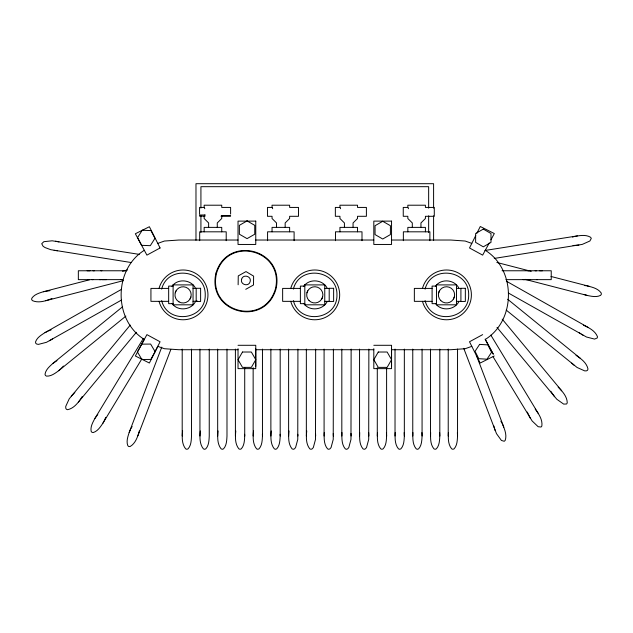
<?xml version="1.0" encoding="UTF-8"?>
<svg xmlns="http://www.w3.org/2000/svg" width="633" height="633" viewBox="0 0 633 633"><rect width="100%" height="100%" fill="white"/><g stroke="black" fill="none" stroke-linecap="round" stroke-linejoin="round"><path stroke-width="0.95" d="M255.764 366.42L255.764 345.294L238.024 345.294M391.55 366.42L391.55 345.294L373.81 345.294M238.135 284.771L238.261 275.901L246 271.581L253.619 276.123L253.493 284.985L245.754 289.313M191.514 349.084L191.514 436.002C191.277 440.378 191.182 445.426 188.064 448.852L186.862 449.303L185.651 448.852C181.671 443.955 182.003 436.905 182.597 430.954M209.246 349.084L209.246 436.002C209.017 440.378 208.922 445.426 205.796 448.852L204.594 449.303L203.391 448.852C199.411 443.955 199.735 436.905 200.329 430.954M226.986 349.084L226.986 436.002C226.749 440.378 226.654 445.426 223.536 448.852L222.325 449.303L221.123 448.852C217.143 443.955 217.467 436.905 218.061 430.954M244.718 367.694L244.718 436.002C244.48 440.378 244.393 445.426 241.268 448.852L240.065 449.303L238.863 448.852C234.883 443.955 235.207 436.905 235.8 430.954M262.458 349.084L262.458 436.002C262.22 440.378 262.125 445.426 259.008 448.852L257.797 449.303L256.594 448.852C252.614 443.955 252.939 436.905 253.532 430.954M280.19 349.084L280.19 436.002C279.952 440.378 279.857 445.426 276.74 448.852L275.537 449.303L274.326 448.852C270.346 443.955 270.679 436.905 271.272 430.954M297.921 349.084L297.763 439.444L295.595 447.523L294.472 448.852L293.269 449.303L292.066 448.852C288.086 443.955 288.411 436.905 289.004 430.954M315.661 349.084L315.503 439.444L313.335 447.523L312.211 448.852L311.001 449.303L309.798 448.852C305.818 443.955 306.143 436.905 306.744 430.954M333.393 349.084L333.235 439.444L331.067 447.523L329.943 448.852L328.741 449.303L327.538 448.852C323.787 444.429 324.049 438.02 324.246 432.561M351.133 349.084L350.975 439.444L348.807 447.523L347.683 448.852L346.473 449.303L345.27 448.852C341.527 444.429 341.788 438.02 341.978 432.561M368.865 349.084L368.707 439.444L366.539 447.523L365.415 448.852L364.212 449.303L363.002 448.852C359.259 444.429 359.52 438.02 359.71 432.561M386.605 367.694L386.605 436.002C386.367 440.378 386.272 445.426 383.147 448.852L381.944 449.303L380.742 448.852C376.999 444.429 377.26 438.02 377.45 432.561M404.337 349.084L404.337 436.002C404.099 440.378 404.004 445.426 400.887 448.852L399.684 449.303L398.474 448.852C394.731 444.429 394.992 438.02 395.182 432.561M422.069 349.084L422.069 436.002C421.839 440.378 421.744 445.426 418.619 448.852L417.416 449.303L416.213 448.852C412.463 444.429 412.732 438.02 412.922 432.561M439.808 349.084L439.808 436.002C439.571 440.378 439.476 445.426 436.359 448.852L435.148 449.303L433.945 448.852C430.203 444.429 430.464 438.02 430.654 432.561M457.54 349.028L457.54 436.002C457.311 440.378 457.216 445.426 454.09 448.852L452.888 449.303L451.685 448.852C447.935 444.429 448.196 438.02 448.393 432.561M139.307 430.938C137.741 436.707 135.533 443.409 130.066 446.566L128.776 446.558L127.819 445.703C126.117 441.391 127.834 436.643 129.179 432.474L161.755 347.145M204.309 216.146L204.807 214.998M137.875 435.789L170.807 349.543M161.66 289.139C167.682 264.634 205.765 269.642 205.242 294.875C205.765 320.108 167.682 325.117 161.66 300.612M175.238 292.778L176.053 290.824M190.098 298.926L190.905 296.972M293.372 289.139C299.401 264.634 337.484 269.642 336.954 294.875C337.484 320.108 299.401 325.117 293.372 300.612M306.958 292.778L307.765 290.824M321.809 298.926L322.624 296.972M425.091 289.139C431.113 264.634 469.195 269.642 468.673 294.875C469.195 320.108 431.113 325.117 425.091 300.612M438.669 292.778L439.476 290.824M453.529 298.926L454.336 296.972M104.777 419.576L105.727 417.337M129.179 432.474L130.548 429.309M155.132 351.703L160.07 341.773L146.919 334.628L137.401 351.877L141.903 359.512L150.773 359.425L155.132 351.703L150.63 344.067L141.76 344.154M157.799 346.298L149.38 363.026L135.375 355.999L144.356 339.351M475.763 235.5L469.504 247.978L482.655 255.123L489.293 242.914M476.886 233.261L480.281 226.503L494.302 233.537L490.986 239.788M143.185 338.71L94.847 418.524C92.782 422.393 90.25 426.761 91.144 431.302L91.943 432.315L93.209 432.553C97.648 431.239 100.346 426.974 102.815 423.35L141.927 358.769M102.815 423.35L104.461 420.32M130.944 428.604L132.131 426.484M82.243 396.503C78.793 401.995 74.322 408.285 67.612 409.693L66.394 409.274L65.753 408.158L65.737 406.418L69.226 398.814L130.232 325.085M94.847 418.524L97.798 414.409M171.97 286.353C177.438 278.362 190.739 279.367 195.304 287.817M195.304 301.933C190.739 310.384 177.438 311.389 171.97 303.397M303.682 286.353C309.149 278.362 322.45 279.367 327.016 287.817M327.016 301.933C322.45 310.384 309.149 311.389 303.682 303.397M435.393 286.353C440.869 278.362 454.17 279.367 458.727 287.817M458.727 301.933C454.17 310.384 440.869 311.389 435.393 303.397M78.468 402.018L136.364 332.285M71.307 396.068L74.829 392.436M61.259 368.422L63.45 366.032M122.588 306.776L52.816 363.484C49.564 366.428 45.703 369.688 45.014 374.269L45.426 375.488L46.541 376.137C51.162 376.398 55.134 373.296 58.687 370.709L125.896 316.089M58.687 370.709L60.61 368.992M52.816 363.484L56.978 360.604M144.3 250.304C113.418 269.46 113.418 320.29 144.3 339.446M121.536 289.336L45.006 332.634C41.311 334.992 36.967 337.563 35.527 341.962L35.725 343.236L36.714 344.059L38.423 344.384L46.518 342.295L121.512 300.05M49.596 340.736L52.515 338.9M482.655 334.628L469.504 341.773L480.17 363.041L494.199 355.999M45.006 332.634L48.084 331.075M51.977 298.475C45.964 300.92 38.66 303.405 32.394 300.62L31.65 299.567L31.785 298.293C34.317 294.408 39.183 293.055 43.36 291.734L89.538 279.794M48.844 330.782L51.107 329.896M157.775 243.396L164.414 241.031L178.822 240.026L238.024 240.026M471.799 346.354L465.16 348.72L450.751 349.725L391.55 349.725M572.493 237.074L574.044 236.592M122.533 271.256L127.486 269.974M45.695 300.746L123.356 280.664M43.36 291.734L49.96 290.674M574.883 236.418C580.002 235.468 585.976 234.432 590.644 237.304L591.285 238.427L589.885 241.007L582.241 244.401L494.262 258.43M485.02 250.462L577.415 235.895M578.871 245.098L573.015 245.509M205.203 214.998L199.569 214.998L199.569 216.146L205.092 216.146M221.439 215.703L230.61 215.703L230.61 216.146L220.972 216.146M255.764 240.026L373.81 240.026M391.55 240.026L450.751 240.026L465.16 241.031L471.799 243.396M126.545 270.766L78.342 270.766L78.342 279.636L122.723 279.636L120.824 279.636M502.08 270.766L551.232 270.766L551.232 279.636L505.909 279.636M87.14 270.766L90.021 270.766M93.011 270.766L94.428 270.766M100.932 270.766L101.881 270.766M527.693 270.766L528.65 270.766M535.154 270.766L536.562 270.766M539.553 270.766L542.434 270.766M92.054 279.636L93.011 279.636M99.516 279.636L100.932 279.636M101.881 279.636L106.463 279.636M523.119 279.636L527.693 279.636M528.65 279.636L530.066 279.636M536.562 279.636L537.52 279.636M173.102 286.092L168.663 286.092L168.663 303.658L173.102 303.658M304.813 286.092L300.382 286.092L300.382 303.658L304.813 303.658M436.525 286.092L432.094 286.092L432.094 303.658L436.525 303.658M168.663 288.403L150.931 288.403L150.931 301.348L168.663 301.348M193.049 288.403L196.594 288.403M300.382 288.403L282.642 288.403L282.642 301.348L300.382 301.348M324.761 288.403L329.2 288.403M432.094 288.403L414.354 288.403L414.354 301.348L432.094 301.348M456.48 288.403L460.911 288.403M193.049 301.348L197.48 301.126M324.761 301.348L329.2 301.348M456.48 301.348L460.911 301.348M238.024 349.725L178.822 349.725L164.414 348.72L157.775 346.354M255.764 349.725L373.81 349.725M584.655 285.562L586.269 285.744M139.276 254.371L52.159 240.801L43.843 241.687L41.715 243.705L43.115 246.284L45.054 247.566L50.759 249.687L131.292 262.545M54.129 250.375L57.556 250.755M55.585 241.181L58.956 241.877M587.107 285.918C592.179 287.081 598.074 288.506 601.215 293.008L601.35 294.29L600.606 295.342C596.515 297.502 591.61 296.331 587.305 295.469L525.066 279.367M496.858 262.458L531.182 271.335M551.003 276.463L589.639 286.448M584.014 294.448L587.305 295.469M583.404 325.204C588.872 327.617 595.17 330.806 597.473 336.677L597.275 337.951L594.577 339.098L586.482 337.009L508.378 293.008M506.353 281.163L587.994 327.348M576.022 355.327C581.015 358.618 586.696 362.812 587.986 368.984L587.574 370.21L586.459 370.859L584.726 370.891L577.09 367.48L506.218 310.091M581.213 334.082L583.404 335.45M485.274 250.304C516.156 269.46 516.156 320.29 485.274 339.446L493.313 354.235L485.139 339.138M579.203 332.626L580.485 333.623M507.65 299.251L580.184 358.207M571.741 363.136L574.313 365.431M558.171 387.151C562.428 391.352 567.184 396.567 567.247 402.873L566.606 403.996L563.679 404.107L556.85 399.281L497.016 327.459M502.214 319.143L561.693 390.783M535.202 409.132C538.794 413.911 542.726 419.774 541.856 426.017L541.057 427.03L538.145 426.713L532.108 420.929L493.123 356.862M554.532 396.733L550.757 391.218M490.836 335.118L538.153 413.246M500.869 421.198L502.056 423.319M530.185 418.065L527.273 412.051M408.483 208.724L407.984 207.577M340.594 208.724L340.095 207.577M272.704 208.724L272.198 207.577M204.807 208.724L204.309 207.577M502.452 424.031C504.572 429.071 507.104 434.958 505.181 440.426L504.224 441.28L501.407 440.441L496.501 433.668L463.752 348.34M476.293 355.097L503.821 427.188M495.125 430.511L493.693 425.653M457.382 432.561L457.54 436.002M439.65 432.561L439.808 436.002M421.91 432.561L422.069 436.002M404.178 432.561L404.337 436.002M386.439 432.561L386.605 436.002M368.707 432.561L368.865 436.002M351.014 433.423L351.133 436.002M333.274 433.423L333.393 436.002M315.543 433.423L315.661 436.002M297.842 434.278L297.921 436.002M280.11 434.278L280.19 436.002M262.379 434.278L262.458 436.002M244.639 434.278L244.718 436.002M448.227 349.028L448.227 436.002M433.597 208.146L433.597 183.697L195.977 183.697L195.977 240.239M433.597 215.837L433.597 240.413M430.495 349.084L430.495 436.002M429.886 240.682L429.886 231.813L403.363 231.813L403.363 240.682M428.652 208.178L428.652 186.68L200.922 186.68L200.922 208.107M428.652 215.837L428.652 232.43M425.416 231.813L425.416 227.382L407.834 227.382L407.834 231.813M420.945 227.382L420.945 222.951L425.416 218.512L425.416 216.296L434.285 216.296L434.285 207.426L425.416 207.426L425.416 205.211L407.834 205.211L407.834 207.426L403.253 207.426L403.253 216.296L407.834 216.296L407.834 218.512L412.305 222.951L412.305 227.382M412.763 349.084L412.763 436.002M395.024 349.084L395.024 436.002M391.55 348.68L391.55 368.635L373.81 368.635L373.81 348.68M377.292 367.694L377.292 436.002M361.997 240.682L361.997 231.813L335.474 231.813L335.474 240.682M359.552 349.084L359.552 436.002M357.526 231.813L357.526 227.382L339.945 227.382L339.945 231.813M353.056 227.382L353.056 222.951L357.526 218.512L357.526 216.296L366.396 216.296L366.396 207.426L357.526 207.426L357.526 205.211L339.945 205.211L339.945 207.426L335.355 207.426L335.355 216.296L339.945 216.296L339.945 218.512L344.415 222.951L344.415 227.382M341.82 349.084L341.82 436.002M324.088 349.084L324.088 436.002M306.348 349.084L306.348 436.002M294.108 240.682L294.108 231.813L267.577 231.813L267.577 240.682M289.629 231.813L289.629 227.382L272.048 227.382L272.048 231.813M288.616 349.084L288.616 436.002M285.159 227.382L285.159 222.951L289.629 218.512L289.629 216.296L298.499 216.296L298.499 207.426L289.629 207.426L289.629 205.211L272.048 205.211L272.048 207.426L267.466 207.426L267.466 216.296L272.048 216.296L272.048 218.512L276.526 222.951L276.526 227.382M270.877 349.084L270.877 436.002M255.764 348.68L255.764 368.635L238.024 368.635L238.024 348.68M253.145 367.694L253.145 436.002M235.405 349.084L235.405 436.002M230.61 214.081L230.61 207.426L221.74 207.426L221.74 205.211L204.158 205.211L204.158 207.426L199.569 207.426L199.569 214.081M226.21 240.682L226.21 231.813L199.688 231.813L199.688 240.682M221.74 216.296L221.74 218.512L217.269 222.951L217.269 227.382M221.74 231.813L221.74 227.382L204.158 227.382L204.158 231.813M217.673 349.084L217.673 436.002M208.629 227.382L208.629 222.951L204.158 218.512L204.158 216.296M200.922 215.837L200.922 232.453M199.941 349.084L199.941 436.002M182.201 349.084L182.201 436.002M159.033 288.434A24.885 24.885 0 0 1 197.346 274.493A24.885 24.885 0 0 1 197.346 315.266A24.885 24.885 0 0 1 159.033 301.316M290.745 288.434A24.885 24.885 0 0 1 329.065 274.493A24.885 24.885 0 0 1 329.065 315.266A24.885 24.885 0 0 1 290.745 301.316M422.464 288.434A24.885 24.885 0 0 1 460.777 274.493A24.885 24.885 0 0 1 460.777 315.266A24.885 24.885 0 0 1 422.464 301.316M173.102 284.905L173.102 304.813L193.049 304.813L193.049 284.905L173.102 284.905M304.813 284.905L304.813 304.813L324.761 304.813L324.761 284.905L304.813 284.905M436.525 284.905L436.525 304.813L456.48 304.813L456.48 284.905L436.525 284.905M215.98 273.108C206.508 312.71 264.341 328.211 275.941 289.178C285.412 249.576 227.579 234.075 215.98 273.108M216.518 273.25C207.213 312.148 264.008 327.364 275.402 289.028C284.708 250.138 227.904 234.914 216.518 273.25M241.608 279.24C239.852 284.66 248.801 287.192 250.138 281.653C251.902 276.233 242.953 273.701 241.608 279.24M242.486 352.019L238.048 359.694L242.486 367.377L251.348 367.377L255.787 359.694L251.348 352.019L242.486 352.019M378.265 352.019L373.834 359.694L378.265 367.377L387.135 367.377L391.574 359.694L387.135 352.019L378.265 352.019M142.227 230.238L137.559 237.597L141.594 245.319L150.306 245.683L154.974 238.325L150.939 230.602L142.227 230.238M479.6 344.392L475.051 351.299L478.762 358.697L487.014 359.188L491.564 352.28L487.861 344.882L479.6 344.392M247.068 220.909L239.385 225.34L239.385 234.21L247.068 238.641L254.751 234.21L254.751 225.34L247.068 220.909M382.728 221.281L375.053 225.712L375.053 234.582L382.728 239.013L390.411 234.582L390.411 225.712L382.728 221.281M483.311 229.091L475.628 233.53L475.628 242.392L483.311 246.83L490.986 242.392L490.986 233.53L483.311 229.091M160.07 247.978L146.919 255.123L135.351 233.759L149.38 226.725L160.07 247.978M255.764 221.115L238.024 221.115L238.024 244.457L255.764 244.457L255.764 221.115M391.55 221.115L373.81 221.115L373.81 244.457L391.55 244.457L391.55 221.115M200.614 288.292L196.183 288.292L196.183 301.458L200.614 301.458L200.614 288.292M333.631 288.292L329.2 288.292L329.2 301.458L333.631 301.458L333.631 288.292M465.342 288.292L460.911 288.292L460.911 301.458L465.342 301.458L465.342 288.292M179.02 301.901A8.11 8.11 0 0 0 191.182 294.875A8.11 8.11 0 0 0 179.02 287.849A8.11 8.11 0 0 0 179.02 301.901M309.07 300.604A8.11 8.11 0 0 0 322.624 296.932A8.11 8.11 0 0 0 312.67 287.026A8.11 8.11 0 0 0 309.07 300.604M440.782 300.604A8.11 8.11 0 0 0 454.344 296.932A8.11 8.11 0 0 0 444.382 287.026A8.11 8.11 0 0 0 440.782 300.604"/></g></svg>
